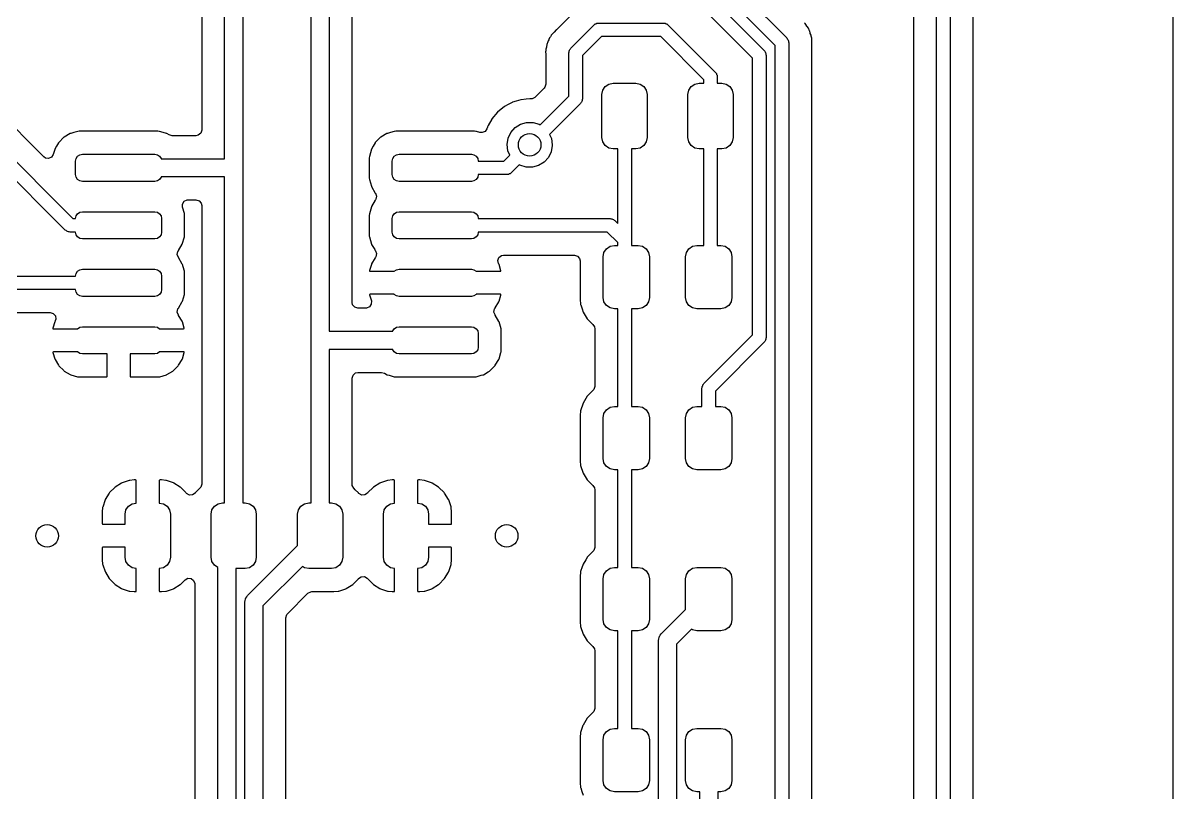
# Model space of a CAD drawing. Extents: x 84 to 124, y -235 to -33.
# Drawn here: x 98.53 to 123.95, y -116.05 to -99.05 of the extents above; entities that cross this region are included whole.
import ezdxf

# ---------------------------------------------------------------- set-up
doc = ezdxf.new("R2010")
doc.units = 0
doc.layers.add('BLACK', color=7, linetype='CONTINUOUS')

msp = doc.modelspace()

# ---------------------------------------------------------------- linework, layer by layer
at = {"layer": 'BLACK', "linetype": 'CONTINUOUS'}
for p, q in [((123.951, -33.0295), (123.951, -234.96)), ((107.373, -91.3357), (115.414, -99.3764)), ((115.158, -99.5446), (107.158, -91.5451)), ((107.747, -92.4869), (114.914, -99.6541)), ((114.658, -99.8223), (107.579, -92.743)), ((118.722, -161.971), (118.722, -92.8107)), ((119.022, -92.8111), (119.022, -162.033)), ((118.213, -93.1611), (118.213, -143.075)), ((119.53, -161.996), (119.53, -93.1645)), ((102.985, -102.045), (102.985, -96.2928)), ((103.385, -96.21), (103.385, -109.648)), ((102.477, -96.5557), (102.477, -101.41)), ((104.895, -109.648), (104.895, -97.355)), ((105.295, -97.2722), (105.295, -105.855)), ((105.803, -105.221), (105.803, -97.3011)), ((110.76, -98.7575), (110.336, -99.1813)), ((110.638, -99.5989), (111.146, -99.0909)), ((111.146, -99.0909), (111.163, -99.0811)), ((111.163, -99.0811), (111.177, -99.0671)), ((111.177, -99.0671), (111.196, -99.062)), ((111.196, -99.062), (111.213, -99.0521)), ((111.213, -99.0521), (111.233, -99.0521)), ((111.233, -99.0521), (111.252, -99.047)), ((111.252, -99.047), (112.687, -99.047)), ((112.687, -99.047), (112.707, -99.0521)), ((112.707, -99.0521), (112.726, -99.0521)), ((112.726, -99.0521), (112.743, -99.062)), ((112.743, -99.062), (112.762, -99.0671)), ((112.762, -99.0671), (112.776, -99.0811)), ((112.776, -99.0811), (112.793, -99.0909)), ((112.793, -99.0909), (113.832, -100.13)), ((115.817, -99.0605), (115.804, -99.0455)), ((115.832, -99.0757), (115.817, -99.0605)), ((115.836, -99.0825), (115.832, -99.0757)), ((115.855, -99.1155), (115.836, -99.0825)), ((115.836, -99.0825), (115.836, -99.0825)), ((115.862, -99.1254), (115.855, -99.1155)), ((115.889, -99.1628), (115.862, -99.1254)), ((110.17, -99.3744), (110.154, -99.4095)), ((110.173, -99.3671), (110.17, -99.3744)), ((110.17, -99.3744), (110.17, -99.3744)), ((110.18, -99.3581), (110.173, -99.3671)), ((110.186, -99.3502), (110.18, -99.3581)), ((110.197, -99.3337), (110.186, -99.3502)), ((110.203, -99.3218), (110.197, -99.3337)), ((110.207, -99.3149), (110.203, -99.3218)), ((110.203, -99.3218), (110.203, -99.3218)), ((110.239, -99.2812), (110.207, -99.3149)), ((110.246, -99.2722), (110.239, -99.2812)), ((110.249, -99.2687), (110.246, -99.2722)), ((110.27, -99.2481), (110.249, -99.2687)), ((110.272, -99.2453), (110.27, -99.2481)), ((110.315, -99.1994), (110.272, -99.2453)), ((110.321, -99.1936), (110.315, -99.1994)), ((110.328, -99.1893), (110.321, -99.1936)), ((110.336, -99.1813), (110.328, -99.1893)), ((111.314, -99.347), (110.894, -99.7671)), ((112.625, -99.347), (111.314, -99.347)), ((113.576, -100.298), (112.625, -99.347)), ((115.414, -99.3764), (115.423, -99.3935)), ((115.423, -99.3935), (115.437, -99.4075)), ((115.437, -99.4075), (115.443, -99.4266)), ((115.897, -99.1827), (115.889, -99.1628)), ((115.906, -99.2004), (115.897, -99.1827)), ((115.917, -99.2189), (115.906, -99.2004)), ((115.919, -99.2265), (115.917, -99.2189)), ((115.93, -99.2633), (115.919, -99.2265)), ((115.919, -99.2265), (115.919, -99.2265)), ((115.933, -99.2745), (115.93, -99.2633)), ((115.95, -99.3174), (115.933, -99.2745)), ((115.952, -99.3337), (115.95, -99.3174)), ((115.953, -99.3387), (115.952, -99.3337)), ((115.957, -99.3581), (115.953, -99.3387)), ((115.963, -99.3787), (115.957, -99.3581)), ((115.963, -99.3866), (115.963, -99.3787)), ((115.965, -99.4249), (115.963, -99.3866)), ((115.963, -99.3866), (115.963, -99.3866)), ((110.085, -99.6433), (110.084, -99.663)), ((110.097, -99.5771), (110.085, -99.6218)), ((110.085, -99.6218), (110.085, -99.6433)), ((110.099, -99.5654), (110.097, -99.5771)), ((110.105, -99.5277), (110.099, -99.5654)), ((110.107, -99.5198), (110.105, -99.5277)), ((110.115, -99.5001), (110.107, -99.5198)), ((110.122, -99.4814), (110.115, -99.5001)), ((110.127, -99.4607), (110.122, -99.4814)), ((110.14, -99.4371), (110.127, -99.4607)), ((110.149, -99.4202), (110.14, -99.4371)), ((110.154, -99.4095), (110.149, -99.4202)), ((110.599, -99.6662), (110.609, -99.6491)), ((110.609, -99.6491), (110.614, -99.63)), ((110.614, -99.63), (110.628, -99.616)), ((110.628, -99.616), (110.638, -99.5989)), ((114.914, -99.6541), (114.924, -99.6712)), ((115.158, -119.463), (115.158, -99.5446)), ((115.443, -99.4266), (115.452, -99.4437)), ((115.452, -99.4437), (115.452, -99.4634)), ((115.452, -99.4634), (115.458, -99.4825)), ((115.458, -99.4825), (115.458, -119.525)), ((115.965, -99.4367), (115.965, -99.4249)), ((115.966, -99.4411), (115.965, -99.4367)), ((115.966, -99.4702), (115.966, -99.4411)), ((115.966, -99.4741), (115.966, -99.4702)), ((115.968, -99.545), (115.966, -99.4741)), ((115.966, -99.5646), (115.967, -99.5527)), ((115.966, -119.488), (115.966, -99.5646)), ((115.967, -99.5527), (115.968, -99.545)), ((110.084, -99.663), (110.081, -99.6842)), ((110.081, -99.6842), (110.081, -99.692)), ((110.081, -99.692), (110.085, -99.7301)), ((110.085, -99.7301), (110.085, -99.742)), ((110.085, -99.742), (110.085, -100.396)), ((110.594, -99.705), (110.599, -99.6859)), ((110.594, -100.659), (110.594, -99.705)), ((110.599, -99.6859), (110.599, -99.6662)), ((110.894, -99.7671), (110.894, -100.721)), ((114.658, -105.931), (114.658, -99.8223)), ((114.924, -99.6712), (114.938, -99.6851)), ((114.938, -99.6851), (114.943, -99.7042)), ((114.943, -99.7042), (114.953, -99.7213)), ((114.953, -99.7213), (114.953, -99.7411)), ((114.953, -99.7411), (114.958, -99.7601)), ((114.958, -99.7601), (114.958, -105.993)), ((113.832, -100.13), (113.842, -100.147)), ((113.842, -100.147), (113.856, -100.161)), ((113.856, -100.161), (113.861, -100.18)), ((98.9867, -102.002), (97.2977, -100.313)), ((110.085, -100.396), (110.065, -100.464)), ((111.399, -100.45), (111.48, -100.396)), ((111.48, -100.396), (111.576, -100.377)), ((111.576, -100.377), (112.076, -100.377)), ((112.076, -100.377), (112.172, -100.396)), ((112.172, -100.396), (112.253, -100.45)), ((113.299, -100.45), (113.38, -100.396)), ((113.38, -100.396), (113.476, -100.377)), ((113.476, -100.377), (113.576, -100.377)), ((113.576, -100.377), (113.576, -100.298)), ((113.861, -100.18), (113.871, -100.197)), ((113.871, -100.197), (113.871, -100.216)), ((113.871, -100.216), (113.876, -100.236)), ((113.876, -100.236), (113.876, -100.377)), ((113.876, -100.377), (113.976, -100.377)), ((113.976, -100.377), (114.072, -100.396)), ((114.072, -100.396), (114.153, -100.45)), ((96.8801, -100.615), (99.6301, -103.365)), ((110.049, -100.485), (109.845, -100.688)), ((109.957, -101.296), (110.594, -100.659)), ((110.065, -100.464), (110.049, -100.485)), ((111.326, -100.627), (111.345, -100.531)), ((111.326, -101.577), (111.326, -100.627)), ((111.345, -100.531), (111.399, -100.45)), ((112.253, -100.45), (112.307, -100.531)), ((112.307, -100.531), (112.326, -100.627)), ((112.326, -100.627), (112.326, -101.577)), ((113.226, -100.627), (113.245, -100.531)), ((113.226, -101.577), (113.226, -100.627)), ((113.245, -100.531), (113.299, -100.45)), ((114.153, -100.45), (114.207, -100.531)), ((114.207, -100.531), (114.226, -100.627)), ((114.226, -100.627), (114.226, -101.577)), ((99.4619, -103.621), (96.7119, -100.871)), ((109.173, -100.889), (109.019, -101.013)), ((109.252, -100.848), (109.173, -100.889)), ((109.343, -100.8), (109.252, -100.848)), ((109.348, -100.797), (109.343, -100.8)), ((109.343, -100.8), (109.343, -100.8)), ((109.427, -100.774), (109.348, -100.797)), ((109.532, -100.743), (109.427, -100.774)), ((109.538, -100.742), (109.532, -100.743)), ((109.532, -100.743), (109.532, -100.743)), ((109.544, -100.741), (109.538, -100.742)), ((109.653, -100.731), (109.544, -100.741)), ((109.544, -100.741), (109.544, -100.741)), ((109.735, -100.724), (109.653, -100.731)), ((109.741, -100.724), (109.735, -100.724)), ((109.743, -100.724), (109.741, -100.724)), ((109.741, -100.724), (109.741, -100.724)), ((109.746, -100.724), (109.743, -100.724)), ((109.747, -100.724), (109.746, -100.724)), ((109.783, -100.722), (109.747, -100.724)), ((109.747, -100.724), (109.747, -100.724)), ((109.845, -100.688), (109.783, -100.722)), ((110.85, -100.827), (110.168, -101.509)), ((110.86, -100.81), (110.85, -100.827)), ((110.874, -100.796), (110.86, -100.81)), ((110.879, -100.777), (110.874, -100.796)), ((110.889, -100.76), (110.879, -100.777)), ((110.894, -100.721), (110.889, -100.74)), ((110.889, -100.74), (110.889, -100.76)), ((108.889, -101.17), (108.81, -101.313)), ((108.892, -101.164), (108.889, -101.17)), ((108.889, -101.17), (108.889, -101.17)), ((109.019, -101.013), (108.892, -101.164)), ((99.7362, -101.439), (99.6524, -101.464)), ((99.7426, -101.439), (99.7362, -101.439)), ((99.771, -101.437), (99.7426, -101.439)), ((99.7426, -101.439), (99.7426, -101.439)), ((99.7711, -101.437), (99.771, -101.437)), ((99.7735, -101.436), (99.7711, -101.437)), ((101.507, -101.436), (99.7735, -101.436)), ((101.509, -101.437), (101.507, -101.436)), ((101.537, -101.439), (101.509, -101.437)), ((101.509, -101.437), (101.509, -101.437)), ((101.544, -101.439), (101.537, -101.439)), ((101.537, -101.439), (101.537, -101.439)), ((101.628, -101.464), (101.544, -101.439)), ((102.477, -101.41), (102.456, -101.479)), ((106.736, -101.439), (106.652, -101.464)), ((106.743, -101.439), (106.736, -101.439)), ((106.771, -101.437), (106.743, -101.439)), ((106.743, -101.439), (106.743, -101.439)), ((106.773, -101.436), (106.771, -101.437)), ((106.771, -101.437), (106.771, -101.437)), ((108.507, -101.436), (106.773, -101.436)), ((108.509, -101.437), (108.507, -101.436)), ((108.537, -101.439), (108.509, -101.437)), ((108.509, -101.437), (108.509, -101.437)), ((108.544, -101.439), (108.537, -101.439)), ((108.537, -101.439), (108.537, -101.439)), ((108.55, -101.441), (108.544, -101.439)), ((108.628, -101.464), (108.55, -101.441)), ((108.55, -101.441), (108.55, -101.441)), ((108.743, -101.44), (108.678, -101.468)), ((108.783, -101.381), (108.743, -101.44)), ((108.795, -101.344), (108.783, -101.381)), ((108.797, -101.338), (108.795, -101.344)), ((108.81, -101.313), (108.797, -101.338)), ((109.31, -101.462), (109.404, -101.356)), ((109.404, -101.356), (109.524, -101.281)), ((109.524, -101.281), (109.66, -101.242)), ((109.66, -101.242), (109.802, -101.242)), ((109.802, -101.242), (109.938, -101.283)), ((109.938, -101.283), (109.957, -101.296)), ((99.3115, -101.695), (99.2699, -101.765)), ((99.3155, -101.688), (99.3115, -101.695)), ((99.3115, -101.695), (99.3115, -101.695)), ((99.4332, -101.571), (99.3155, -101.688)), ((99.44, -101.567), (99.4332, -101.571)), ((99.5696, -101.49), (99.44, -101.567)), ((99.44, -101.567), (99.44, -101.567)), ((99.5764, -101.486), (99.5696, -101.49)), ((99.5696, -101.49), (99.5696, -101.49)), ((99.584, -101.484), (99.5764, -101.486)), ((99.6524, -101.464), (99.584, -101.484)), ((99.584, -101.484), (99.584, -101.484)), ((101.696, -101.484), (101.628, -101.464)), ((101.704, -101.486), (101.696, -101.484)), ((101.696, -101.484), (101.696, -101.484)), ((101.76, -101.519), (101.704, -101.486)), ((101.824, -101.536), (101.76, -101.519)), ((102.35, -101.536), (101.824, -101.536)), ((102.403, -101.525), (102.35, -101.536)), ((102.456, -101.479), (102.403, -101.525)), ((106.312, -101.695), (106.27, -101.765)), ((106.316, -101.688), (106.312, -101.695)), ((106.312, -101.695), (106.312, -101.695)), ((106.433, -101.571), (106.316, -101.688)), ((106.44, -101.567), (106.433, -101.571)), ((106.57, -101.49), (106.44, -101.567)), ((106.44, -101.567), (106.44, -101.567)), ((106.576, -101.486), (106.57, -101.49)), ((106.57, -101.49), (106.57, -101.49)), ((106.584, -101.484), (106.576, -101.486)), ((106.652, -101.464), (106.584, -101.484)), ((106.584, -101.484), (106.584, -101.484)), ((108.678, -101.468), (108.628, -101.464)), ((109.228, -101.731), (109.25, -101.591)), ((109.25, -101.591), (109.31, -101.462)), ((110.168, -101.509), (110.208, -101.597)), ((110.208, -101.597), (110.228, -101.737)), ((111.345, -101.673), (111.326, -101.577)), ((111.399, -101.754), (111.345, -101.673)), ((112.307, -101.673), (112.253, -101.754)), ((112.326, -101.577), (112.307, -101.673)), ((113.245, -101.673), (113.226, -101.577)), ((113.299, -101.754), (113.245, -101.673)), ((114.207, -101.673), (114.153, -101.754)), ((114.226, -101.577), (114.207, -101.673)), ((99.1968, -101.949), (99.1586, -102.008)), ((99.2286, -101.839), (99.1968, -101.949)), ((99.2309, -101.831), (99.2286, -101.839)), ((99.2286, -101.839), (99.2286, -101.839)), ((99.2699, -101.765), (99.2309, -101.831)), ((99.7826, -101.956), (99.84, -101.945)), ((99.84, -101.945), (101.44, -101.945)), ((101.44, -101.945), (101.497, -101.956)), ((106.231, -101.831), (106.184, -101.991)), ((106.27, -101.765), (106.231, -101.831)), ((106.783, -101.956), (106.84, -101.945)), ((106.84, -101.945), (108.44, -101.945)), ((108.44, -101.945), (108.497, -101.956)), ((109.246, -101.871), (109.228, -101.731)), ((109.288, -101.965), (109.246, -101.871)), ((110.204, -101.889), (110.143, -102.017)), ((110.228, -101.749), (110.204, -101.889)), ((110.228, -101.737), (110.228, -101.749)), ((111.48, -101.808), (111.399, -101.754)), ((111.576, -101.827), (111.48, -101.808)), ((111.676, -101.827), (111.576, -101.827)), ((111.676, -103.473), (111.676, -101.827)), ((112.076, -101.827), (111.976, -101.827)), ((111.976, -101.827), (111.976, -103.958)), ((112.172, -101.808), (112.076, -101.827)), ((112.253, -101.754), (112.172, -101.808)), ((113.38, -101.808), (113.299, -101.754)), ((113.476, -101.827), (113.38, -101.808)), ((113.576, -101.827), (113.476, -101.827)), ((113.576, -103.958), (113.576, -101.827)), ((113.976, -101.827), (113.876, -101.827)), ((113.876, -101.827), (113.876, -103.958)), ((114.072, -101.808), (113.976, -101.827)), ((114.153, -101.754), (114.072, -101.808)), ((99.0238, -102.028), (98.9867, -102.002)), ((99.0941, -102.038), (99.0238, -102.028)), ((99.1586, -102.008), (99.0941, -102.038)), ((99.69, -102.095), (99.7014, -102.038)), ((99.69, -102.395), (99.69, -102.095)), ((99.7014, -102.038), (99.7339, -101.989)), ((99.7339, -101.989), (99.7826, -101.956)), ((101.497, -101.956), (101.546, -101.989)), ((101.546, -101.989), (101.579, -102.038)), ((101.579, -102.038), (101.58, -102.045)), ((101.58, -102.045), (102.985, -102.045)), ((106.182, -102.026), (106.181, -102.028)), ((106.181, -102.028), (106.181, -102.462)), ((106.184, -101.998), (106.182, -102.026)), ((106.184, -101.991), (106.184, -101.998)), ((106.184, -101.998), (106.184, -101.998)), ((106.69, -102.095), (106.701, -102.038)), ((106.69, -102.395), (106.69, -102.095)), ((106.701, -102.038), (106.734, -101.989)), ((106.734, -101.989), (106.783, -101.956)), ((108.497, -101.956), (108.546, -101.989)), ((108.546, -101.989), (108.579, -102.038)), ((108.579, -102.038), (108.59, -102.095)), ((108.59, -102.095), (109.158, -102.095)), ((109.158, -102.095), (109.288, -101.965)), ((109.498, -102.179), (109.326, -102.351)), ((109.513, -102.188), (109.498, -102.179)), ((109.648, -102.231), (109.513, -102.188)), ((109.927, -102.196), (109.79, -102.233)), ((110.047, -102.122), (109.927, -102.196)), ((110.143, -102.017), (110.047, -102.122)), ((99.7014, -102.452), (99.69, -102.395)), ((99.7339, -102.501), (99.7014, -102.452)), ((101.579, -102.452), (101.546, -102.501)), ((101.58, -102.445), (101.579, -102.452)), ((102.985, -102.445), (101.58, -102.445)), ((102.985, -109.648), (102.985, -102.445)), ((106.701, -102.452), (106.69, -102.395)), ((106.734, -102.501), (106.701, -102.452)), ((108.579, -102.452), (108.546, -102.501)), ((108.59, -102.395), (108.579, -102.452)), ((109.22, -102.395), (108.59, -102.395)), ((109.239, -102.39), (109.22, -102.395)), ((109.259, -102.39), (109.239, -102.39)), ((109.276, -102.38), (109.259, -102.39)), ((109.295, -102.375), (109.276, -102.38)), ((109.309, -102.361), (109.295, -102.375)), ((109.326, -102.351), (109.309, -102.361)), ((109.79, -102.233), (109.648, -102.231)), ((99.7826, -102.534), (99.7339, -102.501)), ((99.84, -102.545), (99.7826, -102.534)), ((101.44, -102.545), (99.84, -102.545)), ((101.497, -102.534), (101.44, -102.545)), ((101.546, -102.501), (101.497, -102.534)), ((106.181, -102.462), (106.182, -102.464)), ((106.182, -102.464), (106.182, -102.464)), ((106.182, -102.464), (106.182, -102.471)), ((106.182, -102.471), (106.184, -102.499)), ((106.184, -102.499), (106.186, -102.505)), ((106.186, -102.505), (106.228, -102.648)), ((106.228, -102.648), (106.231, -102.659)), ((106.231, -102.659), (106.316, -102.802)), ((106.783, -102.534), (106.734, -102.501)), ((106.84, -102.545), (106.783, -102.534)), ((108.44, -102.545), (106.84, -102.545)), ((108.497, -102.534), (108.44, -102.545)), ((108.546, -102.501), (108.497, -102.534)), ((102.092, -102.984), (102.156, -102.955)), ((102.156, -102.955), (102.174, -102.953)), ((102.174, -102.953), (102.35, -102.953)), ((102.35, -102.953), (102.419, -102.974)), ((106.316, -102.958), (106.231, -103.101)), ((106.316, -102.802), (106.318, -102.804)), ((106.319, -102.954), (106.316, -102.958)), ((106.318, -102.804), (106.344, -102.869)), ((106.33, -102.938), (106.319, -102.954)), ((106.344, -102.869), (106.33, -102.938)), ((99.7826, -103.226), (99.84, -103.215)), ((99.84, -103.215), (101.44, -103.215)), ((101.44, -103.215), (101.497, -103.226)), ((102.053, -103.044), (102.092, -102.984)), ((102.053, -103.115), (102.053, -103.044)), ((102.094, -103.255), (102.053, -103.115)), ((102.419, -102.974), (102.465, -103.027)), ((102.465, -103.027), (102.477, -103.079)), ((102.477, -103.079), (102.477, -109.232)), ((106.215, -103.155), (106.184, -103.261)), ((106.229, -103.109), (106.215, -103.155)), ((106.231, -103.101), (106.229, -103.109)), ((106.229, -103.109), (106.229, -103.109)), ((106.783, -103.226), (106.84, -103.215)), ((106.84, -103.215), (108.44, -103.215)), ((108.44, -103.215), (108.497, -103.226)), ((99.6301, -103.365), (99.69, -103.365)), ((99.69, -103.365), (99.7014, -103.308)), ((99.7014, -103.308), (99.7339, -103.259)), ((99.7339, -103.259), (99.7826, -103.226)), ((101.497, -103.226), (101.546, -103.259)), ((101.546, -103.259), (101.579, -103.308)), ((101.579, -103.308), (101.59, -103.365)), ((101.59, -103.365), (101.59, -103.665)), ((102.096, -103.261), (102.094, -103.255)), ((102.094, -103.255), (102.094, -103.255)), ((102.099, -103.298), (102.096, -103.261)), ((102.099, -103.732), (102.099, -103.298)), ((106.184, -103.261), (106.181, -103.298)), ((106.181, -103.298), (106.181, -103.732)), ((106.69, -103.365), (106.701, -103.308)), ((106.69, -103.665), (106.69, -103.365)), ((106.701, -103.308), (106.734, -103.259)), ((106.734, -103.259), (106.783, -103.226)), ((108.497, -103.226), (108.546, -103.259)), ((108.546, -103.259), (108.579, -103.308)), ((108.579, -103.308), (108.59, -103.365)), ((108.59, -103.365), (111.506, -103.365)), ((111.506, -103.365), (111.525, -103.37)), ((111.525, -103.37), (111.545, -103.37)), ((111.545, -103.37), (111.562, -103.38)), ((111.562, -103.38), (111.581, -103.385)), ((111.581, -103.385), (111.595, -103.399)), ((111.595, -103.399), (111.612, -103.409)), ((111.612, -103.409), (111.676, -103.473)), ((99.479, -103.631), (99.4619, -103.621)), ((99.493, -103.645), (99.479, -103.631)), ((99.5121, -103.65), (99.493, -103.645)), ((99.5292, -103.66), (99.5121, -103.65)), ((99.5489, -103.66), (99.5292, -103.66)), ((99.568, -103.665), (99.5489, -103.66)), ((99.69, -103.665), (99.568, -103.665)), ((99.7014, -103.722), (99.69, -103.665)), ((99.7339, -103.771), (99.7014, -103.722)), ((101.579, -103.722), (101.546, -103.771)), ((101.59, -103.665), (101.579, -103.722)), ((106.701, -103.722), (106.69, -103.665)), ((106.734, -103.771), (106.701, -103.722)), ((108.579, -103.722), (108.546, -103.771)), ((108.59, -103.665), (108.579, -103.722)), ((111.444, -103.665), (108.59, -103.665)), ((111.676, -103.897), (111.444, -103.665)), ((99.7826, -103.804), (99.7339, -103.771)), ((99.84, -103.815), (99.7826, -103.804)), ((101.44, -103.815), (99.84, -103.815)), ((101.497, -103.804), (101.44, -103.815)), ((101.546, -103.771), (101.497, -103.804)), ((101.964, -104.072), (102.049, -103.929)), ((102.049, -103.929), (102.096, -103.769)), ((102.096, -103.769), (102.097, -103.756)), ((102.097, -103.756), (102.098, -103.734)), ((102.098, -103.734), (102.099, -103.732)), ((102.098, -103.734), (102.098, -103.734)), ((106.181, -103.732), (106.182, -103.734)), ((106.182, -103.734), (106.182, -103.734)), ((106.182, -103.734), (106.183, -103.756)), ((106.183, -103.756), (106.184, -103.769)), ((106.184, -103.769), (106.231, -103.929)), ((106.231, -103.929), (106.235, -103.935)), ((106.235, -103.935), (106.304, -104.052)), ((106.783, -103.804), (106.734, -103.771)), ((106.84, -103.815), (106.783, -103.804)), ((108.44, -103.815), (106.84, -103.815)), ((108.497, -103.804), (108.44, -103.815)), ((108.546, -103.771), (108.497, -103.804)), ((111.424, -104.031), (111.505, -103.977)), ((111.505, -103.977), (111.601, -103.958)), ((111.601, -103.958), (111.676, -103.958)), ((111.676, -103.958), (111.676, -103.897)), ((111.976, -103.958), (112.126, -103.958)), ((112.126, -103.958), (112.222, -103.977)), ((112.222, -103.977), (112.303, -104.031)), ((113.249, -104.031), (113.33, -103.977)), ((113.33, -103.977), (113.426, -103.958)), ((113.426, -103.958), (113.576, -103.958)), ((113.876, -103.958), (113.951, -103.958)), ((113.951, -103.958), (114.047, -103.977)), ((114.047, -103.977), (114.128, -104.031)), ((101.936, -104.161), (101.95, -104.092)), ((101.962, -104.226), (101.936, -104.161)), ((101.95, -104.092), (101.961, -104.076)), ((101.961, -104.076), (101.964, -104.072)), ((101.964, -104.228), (101.962, -104.226)), ((102.049, -104.371), (101.964, -104.228)), ((106.312, -104.235), (106.235, -104.365)), ((106.304, -104.052), (106.316, -104.072)), ((106.318, -104.228), (106.312, -104.235)), ((106.316, -104.072), (106.318, -104.075)), ((106.318, -104.075), (106.344, -104.139)), ((106.33, -104.209), (106.318, -104.228)), ((106.344, -104.139), (106.33, -104.209)), ((109.027, -104.295), (109.049, -104.227)), ((109.049, -104.227), (109.104, -104.183)), ((109.104, -104.183), (109.152, -104.173)), ((109.152, -104.173), (110.716, -104.173)), ((110.716, -104.173), (110.785, -104.194)), ((110.785, -104.194), (110.831, -104.247)), ((111.351, -104.208), (111.37, -104.112)), ((111.351, -105.108), (111.351, -104.208)), ((111.37, -104.112), (111.424, -104.031)), ((112.303, -104.031), (112.357, -104.112)), ((112.357, -104.112), (112.376, -104.208)), ((112.376, -104.208), (112.376, -105.108)), ((113.176, -104.208), (113.195, -104.112)), ((113.176, -105.108), (113.176, -104.208)), ((113.195, -104.112), (113.249, -104.031)), ((114.128, -104.031), (114.182, -104.112)), ((114.182, -104.112), (114.201, -104.208)), ((114.201, -104.208), (114.201, -105.108)), ((99.7826, -104.496), (99.84, -104.485)), ((99.84, -104.485), (101.44, -104.485)), ((101.44, -104.485), (101.497, -104.496)), ((102.051, -104.379), (102.049, -104.371)), ((102.067, -104.431), (102.051, -104.379)), ((102.051, -104.379), (102.051, -104.379)), ((102.096, -104.531), (102.067, -104.431)), ((106.229, -104.379), (106.19, -104.514)), ((106.235, -104.365), (106.229, -104.379)), ((106.783, -104.496), (106.84, -104.485)), ((106.84, -104.485), (108.44, -104.485)), ((108.44, -104.485), (108.497, -104.496)), ((109.042, -104.357), (109.027, -104.295)), ((109.041, -104.358), (109.042, -104.357)), ((109.044, -104.363), (109.041, -104.358)), ((109.044, -104.364), (109.044, -104.363)), ((109.045, -104.365), (109.044, -104.364)), ((109.051, -104.379), (109.045, -104.365)), ((109.092, -104.519), (109.051, -104.379)), ((110.831, -104.247), (110.843, -104.299)), ((110.843, -104.299), (110.843, -105.158)), ((96.5821, -104.635), (99.69, -104.635)), ((99.69, -104.635), (99.7014, -104.578)), ((99.7014, -104.578), (99.7339, -104.529)), ((99.7339, -104.529), (99.7826, -104.496)), ((101.497, -104.496), (101.546, -104.529)), ((101.546, -104.529), (101.579, -104.578)), ((101.579, -104.578), (101.59, -104.635)), ((101.59, -104.635), (101.59, -104.935)), ((102.099, -104.568), (102.096, -104.531)), ((102.099, -105.002), (102.099, -104.568)), ((106.19, -104.514), (106.19, -104.528)), ((106.19, -104.528), (106.197, -104.531)), ((106.197, -104.531), (106.733, -104.531)), ((106.733, -104.531), (106.734, -104.529)), ((106.734, -104.529), (106.783, -104.496)), ((108.497, -104.496), (108.546, -104.529)), ((108.546, -104.529), (108.547, -104.531)), ((108.547, -104.531), (109.077, -104.531)), ((109.077, -104.531), (109.09, -104.527)), ((109.09, -104.527), (109.092, -104.519)), ((99.69, -104.935), (96.52, -104.935)), ((99.7014, -104.992), (99.69, -104.935)), ((99.7339, -105.041), (99.7014, -104.992)), ((101.579, -104.992), (101.546, -105.041)), ((101.59, -104.935), (101.579, -104.992)), ((99.7826, -105.074), (99.7339, -105.041)), ((99.84, -105.085), (99.7826, -105.074)), ((101.44, -105.085), (99.84, -105.085)), ((101.497, -105.074), (101.44, -105.085)), ((101.546, -105.041), (101.497, -105.074)), ((101.964, -105.342), (102.049, -105.199)), ((102.049, -105.199), (102.051, -105.191)), ((102.051, -105.191), (102.094, -105.045)), ((102.094, -105.045), (102.096, -105.039)), ((102.096, -105.039), (102.097, -105.022)), ((102.097, -105.022), (102.098, -105.004)), ((102.098, -105.004), (102.099, -105.002)), ((102.098, -105.004), (102.098, -105.004)), ((105.815, -105.273), (105.803, -105.221)), ((106.19, -105.043), (106.188, -105.051)), ((106.188, -105.051), (106.228, -105.185)), ((106.203, -105.039), (106.19, -105.043)), ((106.733, -105.039), (106.203, -105.039)), ((106.228, -105.185), (106.227, -105.256)), ((106.734, -105.041), (106.733, -105.039)), ((106.783, -105.074), (106.734, -105.041)), ((106.84, -105.085), (106.783, -105.074)), ((108.44, -105.085), (106.84, -105.085)), ((108.497, -105.074), (108.44, -105.085)), ((108.546, -105.041), (108.497, -105.074)), ((108.547, -105.039), (108.546, -105.041)), ((109.083, -105.039), (108.547, -105.039)), ((108.968, -105.335), (109.045, -105.205)), ((109.045, -105.205), (109.051, -105.191)), ((109.051, -105.191), (109.09, -105.056)), ((109.09, -105.042), (109.083, -105.039)), ((109.09, -105.056), (109.09, -105.042)), ((110.843, -105.158), (110.843, -105.162)), ((110.843, -105.162), (110.843, -105.162)), ((110.843, -105.162), (110.852, -105.249)), ((110.852, -105.249), (110.853, -105.264)), ((111.37, -105.204), (111.351, -105.108)), ((111.424, -105.285), (111.37, -105.204)), ((112.357, -105.204), (112.303, -105.285)), ((112.376, -105.108), (112.357, -105.204)), ((113.195, -105.204), (113.176, -105.108)), ((113.249, -105.285), (113.195, -105.204)), ((114.182, -105.204), (114.128, -105.285)), ((114.201, -105.108), (114.182, -105.204)), ((97.3095, -105.444), (99.1276, -105.444)), ((99.1276, -105.444), (99.1957, -105.464)), ((99.1957, -105.464), (99.2422, -105.517)), ((101.936, -105.432), (101.95, -105.362)), ((101.962, -105.498), (101.936, -105.432)), ((101.95, -105.362), (101.96, -105.346)), ((101.96, -105.346), (101.964, -105.342)), ((101.968, -105.505), (101.962, -105.498)), ((102.045, -105.635), (101.968, -105.505)), ((105.861, -105.326), (105.815, -105.273)), ((105.929, -105.346), (105.861, -105.326)), ((106.107, -105.346), (105.929, -105.346)), ((106.124, -105.345), (106.107, -105.346)), ((106.189, -105.316), (106.124, -105.345)), ((106.227, -105.256), (106.189, -105.316)), ((108.936, -105.431), (108.95, -105.361)), ((108.962, -105.495), (108.936, -105.431)), ((108.95, -105.361), (108.962, -105.342)), ((108.962, -105.342), (108.968, -105.335)), ((108.964, -105.498), (108.962, -105.495)), ((109.049, -105.641), (108.964, -105.498)), ((110.853, -105.264), (110.856, -105.271)), ((110.856, -105.271), (110.856, -105.271)), ((110.856, -105.271), (110.886, -105.362)), ((110.886, -105.362), (110.909, -105.432)), ((110.909, -105.432), (111.003, -105.582)), ((111.505, -105.339), (111.424, -105.285)), ((111.601, -105.358), (111.505, -105.339)), ((111.676, -105.358), (111.601, -105.358)), ((111.676, -107.514), (111.676, -105.358)), ((112.126, -105.358), (111.976, -105.358)), ((111.976, -105.358), (111.976, -107.514)), ((112.222, -105.339), (112.126, -105.358)), ((112.303, -105.285), (112.222, -105.339)), ((113.33, -105.339), (113.249, -105.285)), ((113.426, -105.358), (113.33, -105.339)), ((113.951, -105.358), (113.426, -105.358)), ((114.047, -105.339), (113.951, -105.358)), ((114.128, -105.285), (114.047, -105.339)), ((99.2291, -105.649), (99.1901, -105.784)), ((99.2354, -105.635), (99.2291, -105.649)), ((99.236, -105.634), (99.2354, -105.635)), ((99.2368, -105.631), (99.236, -105.634)), ((99.2385, -105.628), (99.2368, -105.631)), ((99.2523, -105.587), (99.2382, -105.627)), ((99.2382, -105.627), (99.2385, -105.628)), ((99.2422, -105.517), (99.2523, -105.587)), ((99.7826, -105.766), (99.84, -105.755)), ((99.84, -105.755), (101.44, -105.755)), ((101.44, -105.755), (101.497, -105.766)), ((102.051, -105.649), (102.045, -105.635)), ((102.092, -105.789), (102.051, -105.649)), ((106.783, -105.766), (106.84, -105.755)), ((106.84, -105.755), (108.44, -105.755)), ((108.44, -105.755), (108.497, -105.766)), ((109.051, -105.649), (109.049, -105.641)), ((109.067, -105.701), (109.051, -105.649)), ((109.051, -105.649), (109.051, -105.649)), ((109.096, -105.801), (109.067, -105.701)), ((111.003, -105.582), (111.008, -105.588)), ((111.008, -105.588), (111.128, -105.707)), ((111.128, -105.707), (111.126, -105.709)), ((111.126, -105.709), (111.161, -105.758)), ((111.161, -105.758), (111.167, -105.799)), ((99.1901, -105.784), (99.1901, -105.798)), ((99.1901, -105.798), (99.1974, -105.801)), ((99.1974, -105.801), (99.7326, -105.801)), ((99.7326, -105.801), (99.7339, -105.799)), ((99.7339, -105.799), (99.7826, -105.766)), ((101.497, -105.766), (101.546, -105.799)), ((101.546, -105.799), (101.547, -105.801)), ((101.547, -105.801), (102.077, -105.801)), ((102.077, -105.801), (102.09, -105.797)), ((102.09, -105.797), (102.092, -105.789)), ((105.295, -105.855), (106.7, -105.855)), ((106.7, -105.855), (106.701, -105.848)), ((106.701, -105.848), (106.734, -105.799)), ((106.734, -105.799), (106.783, -105.766)), ((108.497, -105.766), (108.546, -105.799)), ((108.546, -105.799), (108.579, -105.848)), ((108.579, -105.848), (108.59, -105.905)), ((108.59, -105.905), (108.59, -106.205)), ((109.096, -105.808), (109.096, -105.801)), ((109.098, -105.836), (109.096, -105.808)), ((109.096, -105.808), (109.096, -105.808)), ((109.099, -105.838), (109.098, -105.836)), ((109.099, -106.272), (109.099, -105.838)), ((111.167, -105.799), (111.167, -107.073)), ((113.582, -107.007), (114.658, -105.931)), ((114.958, -105.993), (114.953, -106.012)), ((114.953, -106.012), (114.953, -106.032)), ((106.7, -106.255), (105.295, -106.255)), ((105.295, -106.255), (105.295, -109.648)), ((106.701, -106.262), (106.7, -106.255)), ((106.734, -106.311), (106.701, -106.262)), ((108.579, -106.262), (108.546, -106.311)), ((108.59, -106.205), (108.579, -106.262)), ((109.098, -106.274), (109.099, -106.272)), ((114.914, -106.099), (113.838, -107.175)), ((114.924, -106.082), (114.914, -106.099)), ((114.938, -106.068), (114.924, -106.082)), ((114.943, -106.049), (114.938, -106.068)), ((114.953, -106.032), (114.943, -106.049)), ((99.1896, -106.313), (99.1885, -106.321)), ((99.1885, -106.321), (99.2291, -106.461)), ((99.2031, -106.309), (99.1896, -106.313)), ((99.7326, -106.309), (99.2031, -106.309)), ((99.2291, -106.461), (99.2354, -106.475)), ((99.2354, -106.475), (99.3119, -106.605)), ((99.7339, -106.311), (99.7326, -106.309)), ((99.7826, -106.344), (99.7339, -106.311)), ((99.84, -106.355), (99.7826, -106.344)), ((100.386, -106.355), (99.84, -106.355)), ((100.386, -106.849), (100.386, -106.355)), ((101.44, -106.355), (100.894, -106.355)), ((100.894, -106.355), (100.894, -106.845)), ((101.497, -106.344), (101.44, -106.355)), ((101.546, -106.311), (101.497, -106.344)), ((101.547, -106.309), (101.546, -106.311)), ((102.083, -106.309), (101.547, -106.309)), ((101.968, -106.605), (102.045, -106.475)), ((102.045, -106.475), (102.051, -106.461)), ((102.051, -106.461), (102.09, -106.326)), ((102.09, -106.312), (102.083, -106.309)), ((102.09, -106.326), (102.09, -106.312)), ((106.783, -106.344), (106.734, -106.311)), ((106.84, -106.355), (106.783, -106.344)), ((108.44, -106.355), (106.84, -106.355)), ((108.497, -106.344), (108.44, -106.355)), ((108.546, -106.311), (108.497, -106.344)), ((108.968, -106.605), (109.045, -106.475)), ((109.045, -106.475), (109.049, -106.469)), ((109.049, -106.469), (109.051, -106.461)), ((109.051, -106.461), (109.09, -106.326)), ((109.09, -106.326), (109.096, -106.309)), ((109.096, -106.298), (109.098, -106.274)), ((109.096, -106.309), (109.096, -106.298)), ((109.098, -106.274), (109.098, -106.274)), ((99.3119, -106.605), (99.3216, -106.617)), ((99.3216, -106.617), (99.4279, -106.723)), ((99.4279, -106.723), (99.4403, -106.733)), ((99.4403, -106.733), (99.5698, -106.81)), ((101.71, -106.81), (101.84, -106.733)), ((101.84, -106.733), (101.852, -106.723)), ((101.852, -106.723), (101.958, -106.617)), ((101.958, -106.617), (101.968, -106.605)), ((105.824, -106.821), (105.877, -106.775)), ((105.877, -106.775), (105.929, -106.763)), ((105.929, -106.763), (106.456, -106.763)), ((106.456, -106.763), (106.52, -106.781)), ((106.52, -106.781), (106.576, -106.814)), ((108.704, -106.814), (108.812, -106.75)), ((108.812, -106.75), (108.84, -106.733)), ((108.84, -106.733), (108.847, -106.729)), ((108.84, -106.733), (108.84, -106.733)), ((108.847, -106.729), (108.964, -106.612)), ((108.964, -106.612), (108.968, -106.605)), ((108.968, -106.605), (108.968, -106.605)), ((99.5698, -106.81), (99.5842, -106.816)), ((99.5842, -106.816), (99.7301, -106.858)), ((99.7301, -106.858), (99.7427, -106.861)), ((99.7427, -106.861), (99.7711, -106.863)), ((99.7711, -106.863), (99.776, -106.863)), ((99.776, -106.863), (100.368, -106.863)), ((100.368, -106.863), (100.383, -106.859)), ((100.383, -106.859), (100.384, -106.857)), ((100.384, -106.857), (100.386, -106.849)), ((100.894, -106.845), (100.898, -106.86)), ((100.898, -106.86), (100.9, -106.861)), ((100.9, -106.861), (100.908, -106.863)), ((100.908, -106.863), (101.504, -106.863)), ((101.504, -106.863), (101.509, -106.863)), ((101.509, -106.863), (101.537, -106.861)), ((101.537, -106.861), (101.55, -106.858)), ((101.55, -106.858), (101.696, -106.816)), ((101.696, -106.816), (101.71, -106.81)), ((105.803, -106.889), (105.824, -106.821)), ((105.803, -109.232), (105.803, -106.889)), ((106.576, -106.814), (106.584, -106.816)), ((106.584, -106.816), (106.584, -106.816)), ((106.584, -106.816), (106.624, -106.828)), ((106.624, -106.828), (106.736, -106.861)), ((106.736, -106.861), (106.743, -106.861)), ((106.743, -106.861), (106.743, -106.861)), ((106.743, -106.861), (106.771, -106.863)), ((106.771, -106.863), (106.771, -106.863)), ((106.771, -106.863), (106.773, -106.864)), ((106.773, -106.864), (108.507, -106.864)), ((108.507, -106.864), (108.509, -106.863)), ((108.509, -106.863), (108.537, -106.861)), ((108.509, -106.863), (108.509, -106.863)), ((108.537, -106.861), (108.537, -106.861)), ((108.537, -106.861), (108.544, -106.861)), ((108.544, -106.861), (108.656, -106.828)), ((108.656, -106.828), (108.696, -106.816)), ((108.696, -106.816), (108.704, -106.814)), ((108.696, -106.816), (108.696, -106.816)), ((113.559, -107.038), (113.573, -107.024)), ((113.573, -107.024), (113.582, -107.007)), ((111.127, -107.166), (111.002, -107.291)), ((111.147, -107.141), (111.126, -107.165)), ((111.126, -107.165), (111.127, -107.166)), ((111.167, -107.073), (111.147, -107.141)), ((113.538, -107.113), (113.544, -107.094)), ((113.538, -107.514), (113.538, -107.113)), ((113.544, -107.074), (113.553, -107.057)), ((113.544, -107.094), (113.544, -107.074)), ((113.553, -107.057), (113.559, -107.038)), ((113.838, -107.175), (113.838, -107.514)), ((110.909, -107.441), (110.853, -107.609)), ((111.002, -107.291), (110.909, -107.441)), ((111.424, -107.587), (111.505, -107.533)), ((111.505, -107.533), (111.601, -107.514)), ((111.601, -107.514), (111.676, -107.514)), ((111.976, -107.514), (112.126, -107.514)), ((112.126, -107.514), (112.222, -107.533)), ((112.222, -107.533), (112.303, -107.587)), ((113.249, -107.587), (113.33, -107.533)), ((113.33, -107.533), (113.426, -107.514)), ((113.426, -107.514), (113.538, -107.514)), ((113.838, -107.514), (113.951, -107.514)), ((113.951, -107.514), (114.047, -107.533)), ((114.047, -107.533), (114.128, -107.587)), ((110.853, -107.609), (110.843, -107.714)), ((110.843, -107.714), (110.843, -108.714)), ((111.351, -107.764), (111.37, -107.668)), ((111.351, -108.664), (111.351, -107.764)), ((111.37, -107.668), (111.424, -107.587)), ((112.303, -107.587), (112.357, -107.668)), ((112.357, -107.668), (112.376, -107.764)), ((112.376, -107.764), (112.376, -108.664)), ((113.176, -107.764), (113.195, -107.668)), ((113.176, -108.664), (113.176, -107.764)), ((113.195, -107.668), (113.249, -107.587)), ((114.128, -107.587), (114.182, -107.668)), ((114.182, -107.668), (114.201, -107.764)), ((114.201, -107.764), (114.201, -108.664)), ((110.843, -108.714), (110.853, -108.82)), ((111.37, -108.76), (111.351, -108.664)), ((111.424, -108.841), (111.37, -108.76)), ((112.357, -108.76), (112.303, -108.841)), ((112.376, -108.664), (112.357, -108.76)), ((113.195, -108.76), (113.176, -108.664)), ((113.249, -108.841), (113.195, -108.76)), ((114.182, -108.76), (114.128, -108.841)), ((114.201, -108.664), (114.182, -108.76)), ((110.853, -108.82), (110.909, -108.988)), ((110.909, -108.988), (111.003, -109.138)), ((111.505, -108.895), (111.424, -108.841)), ((111.601, -108.914), (111.505, -108.895)), ((111.676, -108.914), (111.601, -108.914)), ((111.676, -111.07), (111.676, -108.914)), ((112.126, -108.914), (111.976, -108.914)), ((111.976, -108.914), (111.976, -111.07)), ((112.222, -108.895), (112.126, -108.914)), ((112.303, -108.841), (112.222, -108.895)), ((113.33, -108.895), (113.249, -108.841)), ((113.426, -108.914), (113.33, -108.895)), ((113.951, -108.914), (113.426, -108.914)), ((114.047, -108.895), (113.951, -108.914)), ((114.128, -108.841), (114.047, -108.895)), ((100.556, -109.305), (100.441, -109.42)), ((100.567, -109.296), (100.556, -109.305)), ((100.705, -109.211), (100.567, -109.296)), ((100.718, -109.205), (100.705, -109.211)), ((100.872, -109.153), (100.718, -109.205)), ((100.886, -109.15), (100.872, -109.153)), ((100.981, -109.14), (100.886, -109.15)), ((100.988, -109.14), (100.981, -109.14)), ((101.017, -109.14), (100.988, -109.14)), ((101.025, -109.142), (101.017, -109.14)), ((101.027, -109.143), (101.025, -109.142)), ((101.031, -109.158), (101.027, -109.143)), ((101.031, -109.649), (101.031, -109.158)), ((101.541, -109.146), (101.539, -109.154)), ((101.539, -109.154), (101.539, -109.649)), ((101.542, -109.144), (101.541, -109.146)), ((101.557, -109.14), (101.542, -109.144)), ((101.582, -109.14), (101.557, -109.14)), ((101.589, -109.14), (101.582, -109.14)), ((101.683, -109.15), (101.589, -109.14)), ((101.696, -109.153), (101.683, -109.15)), ((101.851, -109.204), (101.696, -109.153)), ((101.864, -109.21), (101.851, -109.204)), ((102.002, -109.295), (101.864, -109.21)), ((102.013, -109.304), (102.002, -109.295)), ((102.128, -109.419), (102.013, -109.304)), ((102.44, -109.321), (102.336, -109.425)), ((102.456, -109.3), (102.44, -109.321)), ((102.477, -109.232), (102.456, -109.3)), ((105.806, -109.259), (105.803, -109.232)), ((105.84, -109.321), (105.806, -109.259)), ((105.874, -109.355), (105.84, -109.321)), ((106.266, -109.305), (106.151, -109.42)), ((106.277, -109.296), (106.266, -109.305)), ((106.415, -109.211), (106.277, -109.296)), ((106.428, -109.205), (106.415, -109.211)), ((106.582, -109.153), (106.428, -109.205)), ((106.596, -109.15), (106.582, -109.153)), ((106.691, -109.14), (106.596, -109.15)), ((106.698, -109.14), (106.691, -109.14)), ((106.727, -109.14), (106.698, -109.14)), ((106.735, -109.142), (106.727, -109.14)), ((106.737, -109.143), (106.735, -109.142)), ((106.741, -109.158), (106.737, -109.143)), ((106.741, -109.649), (106.741, -109.158)), ((107.251, -109.146), (107.249, -109.154)), ((107.249, -109.154), (107.249, -109.649)), ((107.252, -109.144), (107.251, -109.146)), ((107.267, -109.14), (107.252, -109.144)), ((107.292, -109.14), (107.267, -109.14)), ((107.299, -109.14), (107.292, -109.14)), ((107.393, -109.15), (107.299, -109.14)), ((107.406, -109.153), (107.393, -109.15)), ((107.561, -109.204), (107.406, -109.153)), ((107.574, -109.21), (107.561, -109.204)), ((107.712, -109.295), (107.574, -109.21)), ((107.723, -109.304), (107.712, -109.295)), ((107.838, -109.419), (107.723, -109.304)), ((111.003, -109.138), (111.008, -109.144)), ((111.008, -109.144), (111.128, -109.263)), ((111.128, -109.263), (111.126, -109.265)), ((111.126, -109.265), (111.161, -109.314)), ((111.161, -109.314), (111.167, -109.355)), ((100.347, -109.569), (100.341, -109.582)), ((100.432, -109.431), (100.347, -109.569)), ((100.441, -109.42), (100.432, -109.431)), ((102.136, -109.429), (102.128, -109.419)), ((102.143, -109.437), (102.136, -109.429)), ((102.205, -109.473), (102.143, -109.437)), ((102.276, -109.47), (102.205, -109.473)), ((102.333, -109.429), (102.276, -109.47)), ((102.336, -109.425), (102.333, -109.429)), ((105.943, -109.424), (105.874, -109.355)), ((105.947, -109.43), (105.943, -109.424)), ((105.954, -109.437), (105.947, -109.43)), ((106.015, -109.473), (105.954, -109.437)), ((106.086, -109.47), (106.015, -109.473)), ((106.144, -109.429), (106.086, -109.47)), ((106.151, -109.42), (106.144, -109.429)), ((107.847, -109.43), (107.838, -109.419)), ((107.932, -109.568), (107.847, -109.43)), ((107.938, -109.581), (107.932, -109.568)), ((111.167, -109.355), (111.167, -110.629)), ((100.287, -109.75), (100.277, -109.844)), ((100.29, -109.737), (100.287, -109.75)), ((100.341, -109.582), (100.29, -109.737)), ((100.785, -109.898), (100.804, -109.802)), ((100.804, -109.802), (100.858, -109.721)), ((100.858, -109.721), (100.939, -109.667)), ((100.939, -109.667), (101.031, -109.649)), ((101.539, -109.649), (101.631, -109.667)), ((101.631, -109.667), (101.712, -109.721)), ((101.712, -109.721), (101.766, -109.802)), ((101.766, -109.802), (101.785, -109.898)), ((102.685, -109.898), (102.704, -109.802)), ((102.704, -109.802), (102.758, -109.721)), ((102.758, -109.721), (102.839, -109.667)), ((102.839, -109.667), (102.935, -109.648)), ((102.935, -109.648), (102.985, -109.648)), ((103.385, -109.648), (103.435, -109.648)), ((103.435, -109.648), (103.531, -109.667)), ((103.531, -109.667), (103.612, -109.721)), ((103.612, -109.721), (103.666, -109.802)), ((103.666, -109.802), (103.685, -109.898)), ((104.595, -109.898), (104.614, -109.802)), ((104.614, -109.802), (104.668, -109.721)), ((104.668, -109.721), (104.749, -109.667)), ((104.749, -109.667), (104.845, -109.648)), ((104.845, -109.648), (104.895, -109.648)), ((105.295, -109.648), (105.345, -109.648)), ((105.345, -109.648), (105.441, -109.667)), ((105.441, -109.667), (105.522, -109.721)), ((105.522, -109.721), (105.576, -109.802)), ((105.576, -109.802), (105.595, -109.898)), ((106.495, -109.898), (106.514, -109.802)), ((106.514, -109.802), (106.568, -109.721)), ((106.568, -109.721), (106.649, -109.667)), ((106.649, -109.667), (106.741, -109.649)), ((107.249, -109.649), (107.341, -109.667)), ((107.341, -109.667), (107.422, -109.721)), ((107.422, -109.721), (107.476, -109.802)), ((107.476, -109.802), (107.495, -109.898)), ((107.99, -109.735), (107.938, -109.581)), ((107.993, -109.749), (107.99, -109.735)), ((108.003, -109.844), (107.993, -109.749)), ((100.277, -109.844), (100.277, -109.851)), ((100.277, -109.851), (100.277, -110.101)), ((100.785, -110.119), (100.785, -109.898)), ((101.785, -109.898), (101.785, -110.848)), ((102.685, -110.848), (102.685, -109.898)), ((103.685, -109.898), (103.685, -110.848)), ((104.595, -110.59), (104.595, -109.898)), ((105.595, -109.898), (105.595, -110.848)), ((106.495, -110.848), (106.495, -109.898)), ((107.495, -109.898), (107.495, -110.119)), ((108.003, -109.851), (108.003, -109.844)), ((108.003, -110.105), (108.003, -109.851)), ((100.277, -110.101), (100.281, -110.116)), ((100.281, -110.116), (100.283, -110.117)), ((100.283, -110.117), (100.291, -110.119)), ((100.291, -110.119), (100.785, -110.119)), ((107.495, -110.119), (107.985, -110.119)), ((107.985, -110.119), (108, -110.115)), ((108, -110.115), (108.001, -110.113)), ((108.001, -110.113), (108.003, -110.105)), ((103.491, -111.695), (104.595, -110.59)), ((100.279, -110.633), (100.277, -110.641)), ((100.277, -110.641), (100.277, -110.895)), ((100.28, -110.631), (100.279, -110.633)), ((100.295, -110.627), (100.28, -110.631)), ((100.785, -110.627), (100.295, -110.627)), ((100.785, -110.848), (100.785, -110.627)), ((100.804, -110.944), (100.785, -110.848)), ((101.785, -110.848), (101.766, -110.944)), ((102.704, -110.944), (102.685, -110.848)), ((103.685, -110.848), (103.666, -110.944)), ((105.595, -110.848), (105.576, -110.944)), ((106.514, -110.944), (106.495, -110.848)), ((107.495, -110.848), (107.476, -110.944)), ((107.989, -110.627), (107.495, -110.627)), ((107.495, -110.627), (107.495, -110.848)), ((107.997, -110.629), (107.989, -110.627)), ((107.999, -110.63), (107.997, -110.629)), ((108.003, -110.645), (107.999, -110.63)), ((108.003, -110.895), (108.003, -110.645)), ((111.002, -110.847), (110.998, -110.853)), ((111.127, -110.722), (111.002, -110.847)), ((111.147, -110.697), (111.126, -110.721)), ((111.126, -110.721), (111.127, -110.722)), ((111.167, -110.629), (111.147, -110.697)), ((100.277, -110.895), (100.277, -110.902)), ((100.277, -110.902), (100.287, -110.997)), ((100.287, -110.997), (100.29, -111.011)), ((100.29, -111.011), (100.342, -111.165)), ((100.858, -111.025), (100.804, -110.944)), ((100.939, -111.079), (100.858, -111.025)), ((101.031, -111.097), (100.939, -111.079)), ((101.031, -111.592), (101.031, -111.097)), ((101.631, -111.079), (101.539, -111.097)), ((101.539, -111.097), (101.539, -111.588)), ((101.712, -111.025), (101.631, -111.079)), ((101.766, -110.944), (101.712, -111.025)), ((102.758, -111.025), (102.704, -110.944)), ((102.832, -111.074), (102.758, -111.025)), ((102.832, -130.362), (102.832, -111.074)), ((103.435, -111.098), (103.232, -111.098)), ((103.232, -111.098), (103.232, -130.445)), ((103.531, -111.079), (103.435, -111.098)), ((103.612, -111.025), (103.531, -111.079)), ((103.666, -110.944), (103.612, -111.025)), ((104.703, -111.048), (103.832, -111.919)), ((104.749, -111.079), (104.703, -111.048)), ((104.845, -111.098), (104.749, -111.079)), ((105.345, -111.098), (104.845, -111.098)), ((105.441, -111.079), (105.345, -111.098)), ((105.522, -111.025), (105.441, -111.079)), ((105.576, -110.944), (105.522, -111.025)), ((106.568, -111.025), (106.514, -110.944)), ((106.649, -111.079), (106.568, -111.025)), ((106.741, -111.097), (106.649, -111.079)), ((106.741, -111.592), (106.741, -111.097)), ((107.341, -111.079), (107.249, -111.097)), ((107.249, -111.097), (107.249, -111.588)), ((107.422, -111.025), (107.341, -111.079)), ((107.476, -110.944), (107.422, -111.025)), ((107.939, -111.164), (107.99, -111.009)), ((107.99, -111.009), (107.993, -110.996)), ((107.993, -110.996), (108.003, -110.902)), ((108.003, -110.902), (108.003, -110.895)), ((110.882, -111.077), (110.863, -111.137)), ((110.909, -110.997), (110.882, -111.077)), ((110.968, -110.902), (110.909, -110.997)), ((110.998, -110.853), (110.968, -110.902)), ((110.998, -110.853), (110.998, -110.853)), ((111.424, -111.143), (111.505, -111.089)), ((111.505, -111.089), (111.601, -111.07)), ((111.601, -111.07), (111.676, -111.07)), ((111.976, -111.07), (112.126, -111.07)), ((112.126, -111.07), (112.222, -111.089)), ((112.222, -111.089), (112.303, -111.143)), ((113.249, -111.143), (113.33, -111.089)), ((113.33, -111.089), (113.426, -111.07)), ((113.426, -111.07), (113.951, -111.07)), ((113.951, -111.07), (114.047, -111.089)), ((114.047, -111.089), (114.128, -111.143)), ((100.342, -111.165), (100.348, -111.178)), ((100.348, -111.178), (100.433, -111.316)), ((100.433, -111.316), (100.442, -111.327)), ((100.442, -111.327), (100.557, -111.442)), ((102.014, -111.441), (102.109, -111.346)), ((102.109, -111.346), (102.171, -111.312)), ((102.171, -111.312), (102.242, -111.317)), ((102.242, -111.317), (102.299, -111.36)), ((105.819, -111.446), (105.944, -111.321)), ((105.944, -111.321), (105.947, -111.317)), ((105.947, -111.317), (106.004, -111.276)), ((106.004, -111.276), (106.075, -111.273)), ((106.075, -111.273), (106.137, -111.309)), ((106.137, -111.309), (106.144, -111.317)), ((106.144, -111.317), (106.152, -111.327)), ((106.152, -111.327), (106.267, -111.442)), ((107.724, -111.441), (107.839, -111.326)), ((107.839, -111.326), (107.848, -111.315)), ((107.848, -111.315), (107.933, -111.177)), ((107.933, -111.177), (107.939, -111.164)), ((110.852, -111.178), (110.843, -111.27)), ((110.843, -111.27), (110.843, -112.27)), ((110.853, -111.172), (110.852, -111.178)), ((110.863, -111.137), (110.853, -111.165)), ((110.853, -111.165), (110.853, -111.172)), ((110.853, -111.172), (110.853, -111.172)), ((111.351, -111.32), (111.37, -111.224)), ((111.351, -112.22), (111.351, -111.32)), ((111.37, -111.224), (111.424, -111.143)), ((112.303, -111.143), (112.357, -111.224)), ((112.357, -111.224), (112.376, -111.32)), ((112.376, -111.32), (112.376, -112.22)), ((113.176, -111.32), (113.195, -111.224)), ((113.176, -112), (113.176, -111.32)), ((113.195, -111.224), (113.249, -111.143)), ((114.128, -111.143), (114.182, -111.224)), ((114.182, -111.224), (114.201, -111.32)), ((114.201, -111.32), (114.201, -112.22)), ((100.557, -111.442), (100.568, -111.451)), ((100.568, -111.451), (100.706, -111.536)), ((100.706, -111.536), (100.719, -111.542)), ((100.719, -111.542), (100.874, -111.593)), ((100.874, -111.593), (100.887, -111.596)), ((100.887, -111.596), (100.981, -111.606)), ((100.981, -111.606), (100.988, -111.606)), ((100.988, -111.606), (101.013, -111.606)), ((101.013, -111.606), (101.028, -111.602)), ((101.028, -111.602), (101.029, -111.6)), ((101.029, -111.6), (101.031, -111.592)), ((101.539, -111.588), (101.543, -111.603)), ((101.543, -111.603), (101.545, -111.604)), ((101.545, -111.604), (101.553, -111.606)), ((101.553, -111.606), (101.582, -111.606)), ((101.582, -111.606), (101.589, -111.606)), ((101.589, -111.606), (101.684, -111.596)), ((101.684, -111.596), (101.698, -111.593)), ((101.698, -111.593), (101.852, -111.541)), ((101.852, -111.541), (101.865, -111.535)), ((101.865, -111.535), (102.003, -111.45)), ((102.003, -111.45), (102.014, -111.441)), ((102.299, -111.36), (102.324, -111.426)), ((102.324, -111.426), (102.324, -111.435)), ((102.324, -111.435), (102.324, -130.099)), ((104.827, -111.643), (104.889, -111.609)), ((104.889, -111.609), (104.916, -111.606)), ((104.916, -111.606), (105.395, -111.606)), ((105.395, -111.606), (105.399, -111.606)), ((105.399, -111.606), (105.494, -111.596)), ((105.399, -111.606), (105.399, -111.606)), ((105.494, -111.596), (105.494, -111.596)), ((105.494, -111.596), (105.501, -111.596)), ((105.501, -111.596), (105.508, -111.593)), ((105.508, -111.593), (105.662, -111.542)), ((105.508, -111.593), (105.508, -111.593)), ((105.662, -111.542), (105.669, -111.54)), ((105.669, -111.54), (105.819, -111.446)), ((106.267, -111.442), (106.278, -111.451)), ((106.278, -111.451), (106.416, -111.536)), ((106.416, -111.536), (106.429, -111.542)), ((106.429, -111.542), (106.584, -111.593)), ((106.584, -111.593), (106.597, -111.596)), ((106.597, -111.596), (106.691, -111.606)), ((106.691, -111.606), (106.698, -111.606)), ((106.698, -111.606), (106.723, -111.606)), ((106.723, -111.606), (106.738, -111.602)), ((106.738, -111.602), (106.739, -111.6)), ((106.739, -111.6), (106.741, -111.592)), ((107.249, -111.588), (107.253, -111.603)), ((107.253, -111.603), (107.255, -111.604)), ((107.255, -111.604), (107.263, -111.606)), ((107.263, -111.606), (107.292, -111.606)), ((107.292, -111.606), (107.299, -111.606)), ((107.299, -111.606), (107.394, -111.596)), ((107.394, -111.596), (107.408, -111.593)), ((107.408, -111.593), (107.562, -111.541)), ((107.562, -111.541), (107.575, -111.535)), ((107.575, -111.535), (107.713, -111.45)), ((107.713, -111.45), (107.724, -111.441)), ((103.432, -111.836), (103.439, -111.803)), ((103.432, -130.61), (103.432, -111.836)), ((103.439, -111.803), (103.443, -111.77)), ((103.443, -111.77), (103.449, -111.76)), ((103.449, -111.76), (103.452, -111.749)), ((103.452, -111.749), (103.473, -111.723)), ((103.473, -111.723), (103.491, -111.695)), ((104.377, -112.093), (104.827, -111.643)), ((103.832, -111.919), (103.832, -130.693)), ((104.34, -112.182), (104.361, -112.114)), ((104.361, -112.114), (104.377, -112.093)), ((112.635, -112.541), (113.176, -112)), ((104.34, -130.668), (104.34, -112.182)), ((110.843, -112.27), (110.853, -112.376)), ((111.37, -112.316), (111.351, -112.22)), ((111.424, -112.397), (111.37, -112.316)), ((112.357, -112.316), (112.303, -112.397)), ((112.376, -112.22), (112.357, -112.316)), ((114.182, -112.316), (114.128, -112.397)), ((114.201, -112.22), (114.182, -112.316)), ((110.853, -112.376), (110.909, -112.544)), ((110.909, -112.544), (111.003, -112.694)), ((111.505, -112.451), (111.424, -112.397)), ((111.601, -112.47), (111.505, -112.451)), ((111.676, -112.47), (111.601, -112.47)), ((111.676, -114.626), (111.676, -112.47)), ((112.126, -112.47), (111.976, -112.47)), ((111.976, -112.47), (111.976, -114.626)), ((112.222, -112.451), (112.126, -112.47)), ((112.303, -112.397), (112.222, -112.451)), ((112.584, -112.649), (112.588, -112.616)), ((112.588, -112.616), (112.594, -112.606)), ((112.594, -112.606), (112.596, -112.595)), ((112.596, -112.595), (112.617, -112.569)), ((112.617, -112.569), (112.635, -112.541)), ((113.306, -112.435), (112.976, -112.765)), ((113.33, -112.451), (113.306, -112.435)), ((113.426, -112.47), (113.33, -112.451)), ((113.951, -112.47), (113.426, -112.47)), ((114.047, -112.451), (113.951, -112.47)), ((114.128, -112.397), (114.047, -112.451)), ((111.003, -112.694), (111.008, -112.7)), ((111.008, -112.7), (111.128, -112.819)), ((111.128, -112.819), (111.126, -112.821)), ((111.126, -112.821), (111.161, -112.87)), ((111.161, -112.87), (111.167, -112.911)), ((112.576, -112.682), (112.584, -112.649)), ((112.576, -130.356), (112.576, -112.682)), ((112.976, -112.765), (112.976, -130.439)), ((111.167, -112.911), (111.167, -114.185)), ((111.002, -114.403), (110.909, -114.553)), ((111.127, -114.278), (111.002, -114.403)), ((111.147, -114.253), (111.126, -114.277)), ((111.126, -114.277), (111.127, -114.278)), ((111.167, -114.185), (111.147, -114.253)), ((110.877, -114.648), (110.853, -114.721)), ((110.907, -114.56), (110.877, -114.648)), ((110.909, -114.553), (110.907, -114.56)), ((111.424, -114.699), (111.505, -114.645)), ((111.505, -114.645), (111.601, -114.626)), ((111.601, -114.626), (111.676, -114.626)), ((111.976, -114.626), (112.126, -114.626)), ((112.126, -114.626), (112.222, -114.645)), ((112.222, -114.645), (112.303, -114.699)), ((113.249, -114.699), (113.33, -114.645)), ((113.33, -114.645), (113.426, -114.626)), ((113.426, -114.626), (113.951, -114.626)), ((113.951, -114.626), (114.047, -114.645)), ((114.047, -114.645), (114.128, -114.699)), ((110.853, -114.721), (110.843, -114.826)), ((110.843, -114.826), (110.843, -115.826)), ((111.351, -114.876), (111.37, -114.78)), ((111.351, -115.776), (111.351, -114.876)), ((111.37, -114.78), (111.424, -114.699)), ((112.303, -114.699), (112.357, -114.78)), ((112.357, -114.78), (112.376, -114.876)), ((112.376, -114.876), (112.376, -115.776)), ((113.176, -114.876), (113.195, -114.78)), ((113.176, -115.776), (113.176, -114.876)), ((113.195, -114.78), (113.249, -114.699)), ((114.128, -114.699), (114.182, -114.78)), ((114.182, -114.78), (114.201, -114.876)), ((114.201, -114.876), (114.201, -115.776)), ((110.843, -115.826), (110.853, -115.932)), ((110.853, -115.932), (110.856, -115.939)), ((111.37, -115.872), (111.351, -115.776)), ((111.424, -115.953), (111.37, -115.872)), ((112.357, -115.872), (112.303, -115.953)), ((112.376, -115.776), (112.357, -115.872)), ((113.195, -115.872), (113.176, -115.776)), ((113.249, -115.953), (113.195, -115.872)), ((114.182, -115.872), (114.128, -115.953)), ((114.201, -115.776), (114.182, -115.872)), ((110.856, -115.939), (110.856, -115.939)), ((110.856, -115.939), (110.883, -116.02)), ((110.883, -116.02), (110.909, -116.1)), ((111.505, -116.007), (111.424, -115.953)), ((111.601, -116.026), (111.505, -116.007)), ((112.126, -116.026), (111.601, -116.026)), ((112.222, -116.007), (112.126, -116.026)), ((112.303, -115.953), (112.222, -116.007)), ((113.33, -116.007), (113.249, -115.953)), ((113.426, -116.026), (113.33, -116.007)), ((113.489, -116.026), (113.426, -116.026)), ((113.489, -130.46), (113.489, -116.026)), ((113.951, -116.026), (113.888, -116.026)), ((113.888, -116.026), (113.888, -130.543)), ((114.047, -116.007), (113.951, -116.026)), ((114.128, -115.953), (114.047, -116.007))]:
    msp.add_line(p, q, dxfattribs=at)
at = {"layer": 'BLACK'}
for centre in [(109.728, -101.737), (99.06, -110.373), (109.22, -110.373)]:
    msp.add_circle(centre, 0.25, dxfattribs=at)

doc.saveas('drawing.dxf')
